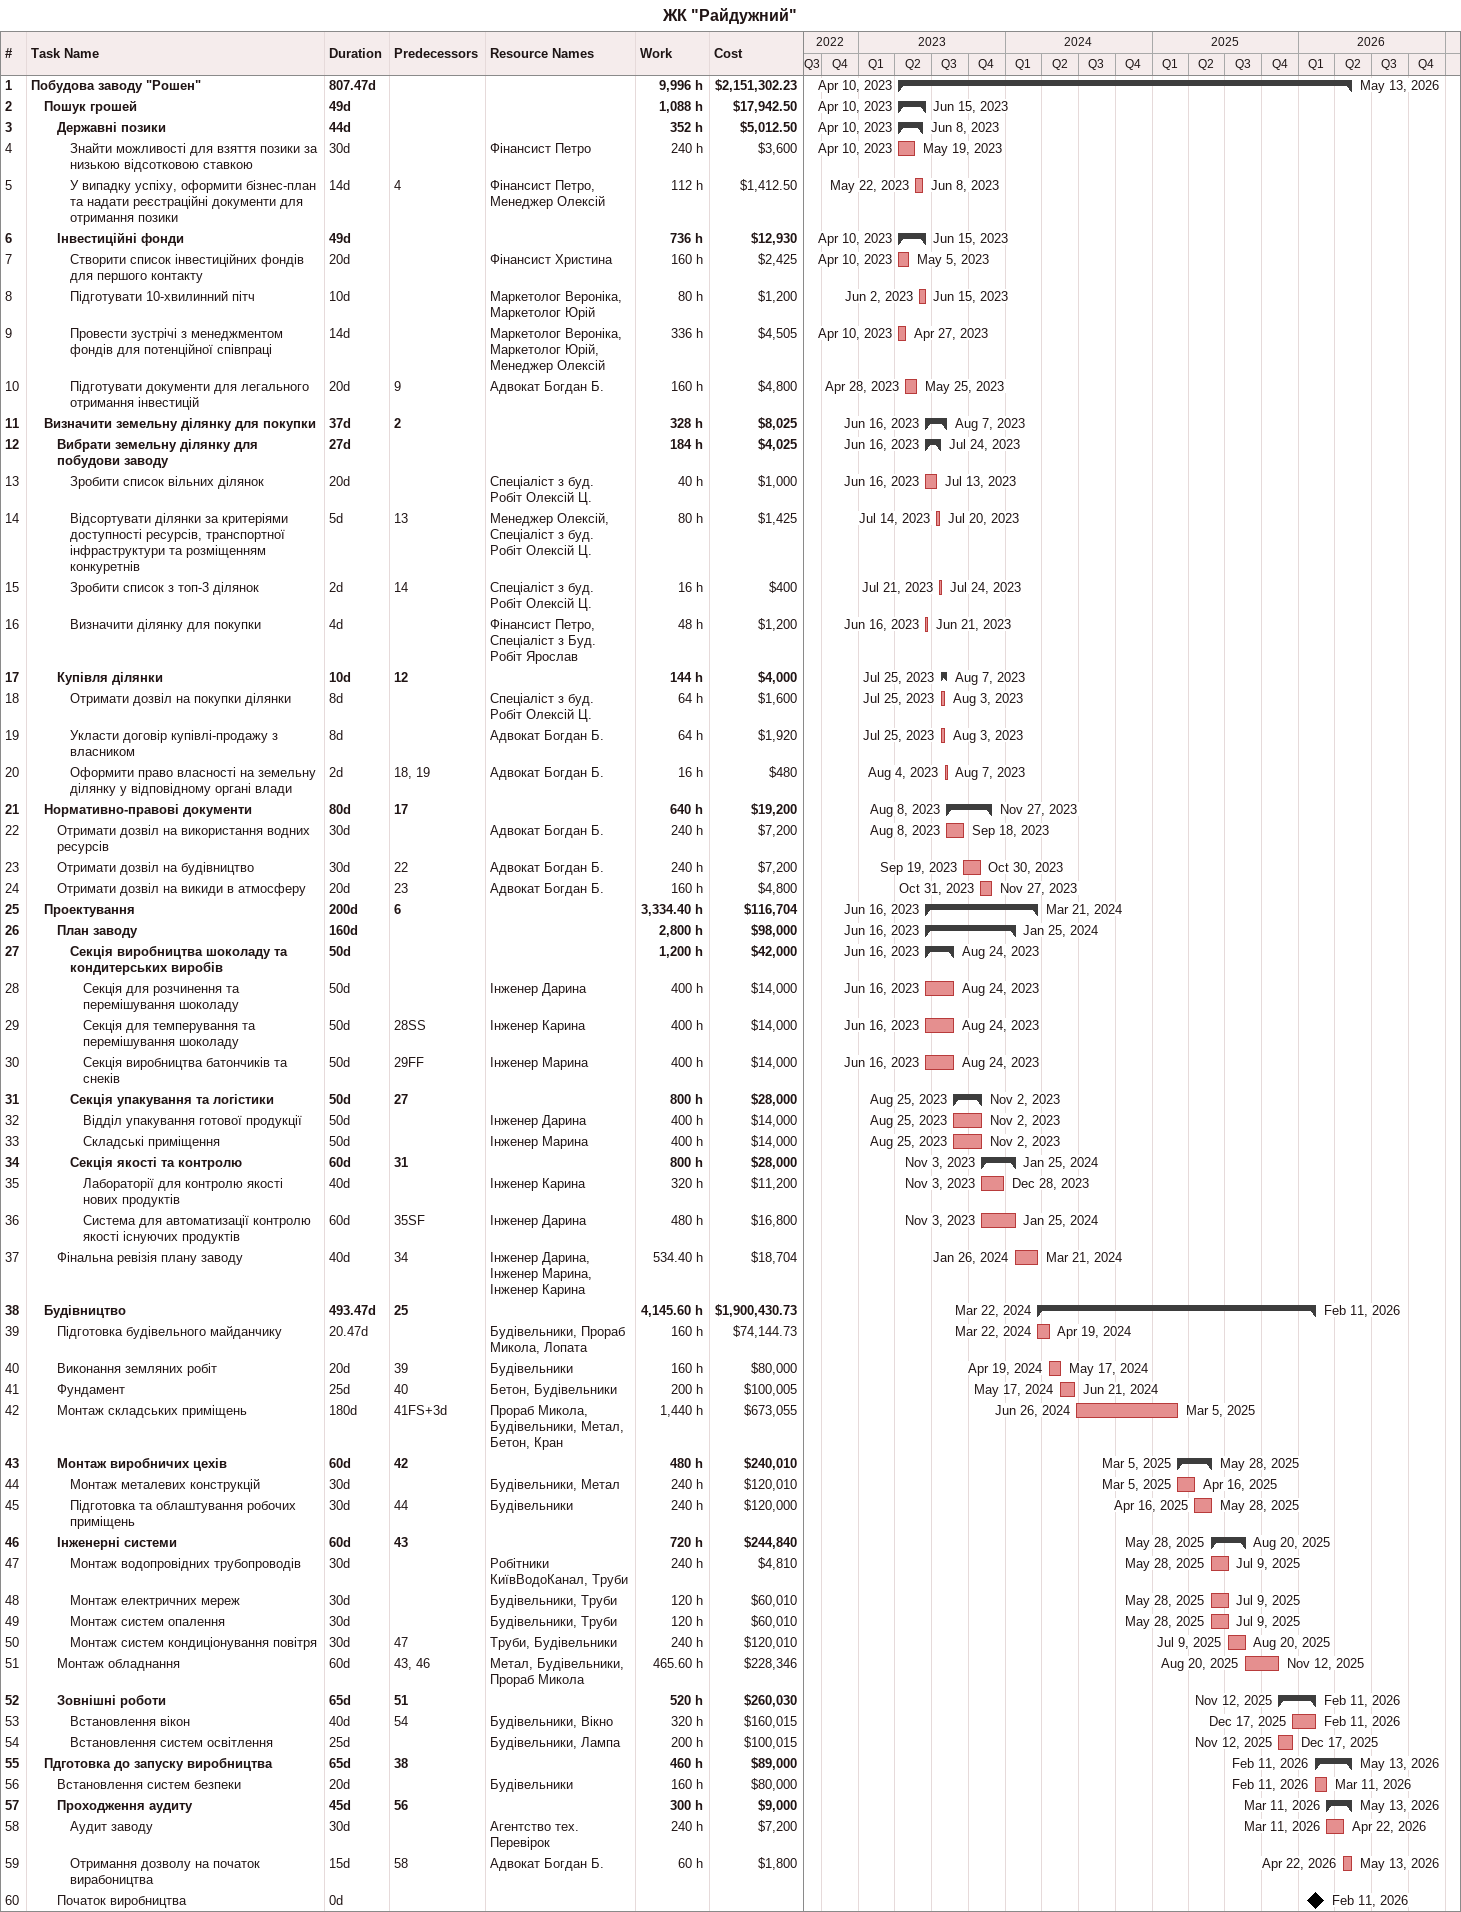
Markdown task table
ЖК "Райдужний"

| ID | Level | Task | Duration | Start | Finish | Predecessors | Resources | Work (h) | Cost ($) |
|---|---|---|---|---|---|---|---|---|---|
| 1 | 1 | **Побудова заводу "Рошен"** | 807.47d | 2023-04-10 | 2026-05-13 |  |  | 9996 | 2151302.23 |
| 2 | 2 | **Пошук грошей** | 49d | 2023-04-10 | 2023-06-15 |  |  | 1088 | 17942.50 |
| 3 | 3 | **Державні позики** | 44d | 2023-04-10 | 2023-06-08 |  |  | 352 | 5012.50 |
| 4 | 4 | Знайти можливості для взяття позики за низькою відсотковою ставкою | 30d | 2023-04-10 | 2023-05-19 |  | Фінансист Петро | 240 | 3600 |
| 5 | 4 | У випадку успіху, оформити бізнес-план та надати реєстраційні документи для отримання позики | 14d | 2023-05-22 | 2023-06-08 | 4 | Фінансист Петро, Менеджер Олексій | 112 | 1412.50 |
| 6 | 3 | **Інвестиційні фонди** | 49d | 2023-04-10 | 2023-06-15 |  |  | 736 | 12930 |
| 7 | 4 | Створити список інвестиційних фондів для першого контакту | 20d | 2023-04-10 | 2023-05-05 |  | Фінансист Христина | 160 | 2425 |
| 8 | 4 | Підготувати 10-хвилинний пітч | 10d | 2023-06-02 | 2023-06-15 |  | Маркетолог Вероніка, Маркетолог Юрій | 80 | 1200 |
| 9 | 4 | Провести зустрічі з менеджментом фондів для потенційної співпраці | 14d | 2023-04-10 | 2023-04-27 |  | Маркетолог Вероніка, Маркетолог Юрій, Менеджер Олексій | 336 | 4505 |
| 10 | 4 | Підготувати документи для легального отримання інвестицій | 20d | 2023-04-28 | 2023-05-25 | 9 | Адвокат Богдан Б. | 160 | 4800 |
| 11 | 2 | **Визначити земельну ділянку для покупки** | 37d | 2023-06-16 | 2023-08-07 | 2 |  | 328 | 8025 |
| 12 | 3 | **Вибрати земельну ділянку для побудови заводу** | 27d | 2023-06-16 | 2023-07-24 |  |  | 184 | 4025 |
| 13 | 4 | Зробити список вільних ділянок | 20d | 2023-06-16 | 2023-07-13 |  | Спеціаліст з буд. Робіт Олексій Ц. | 40 | 1000 |
| 14 | 4 | Відсортувати ділянки за критеріями доступності ресурсів, транспортної інфраструктури та розміщенням конкуретнів | 5d | 2023-07-14 | 2023-07-20 | 13 | Менеджер Олексій, Спеціаліст з буд. Робіт Олексій Ц. | 80 | 1425 |
| 15 | 4 | Зробити список з топ-3 ділянок | 2d | 2023-07-21 | 2023-07-24 | 14 | Спеціаліст з буд. Робіт Олексій Ц. | 16 | 400 |
| 16 | 4 | Визначити ділянку для покупки | 4d | 2023-06-16 | 2023-06-21 |  | Фінансист Петро, Спеціаліст з Буд. Робіт Ярослав | 48 | 1200 |
| 17 | 3 | **Купівля ділянки** | 10d | 2023-07-25 | 2023-08-07 | 12 |  | 144 | 4000 |
| 18 | 4 | Отримати дозвіл на покупки ділянки | 8d | 2023-07-25 | 2023-08-03 |  | Спеціаліст з буд. Робіт Олексій Ц. | 64 | 1600 |
| 19 | 4 | Укласти договір купівлі-продажу з власником | 8d | 2023-07-25 | 2023-08-03 |  | Адвокат Богдан Б. | 64 | 1920 |
| 20 | 4 | Оформити право власності на земельну ділянку у відповідному органі влади | 2d | 2023-08-04 | 2023-08-07 | 18, 19 | Адвокат Богдан Б. | 16 | 480 |
| 21 | 2 | **Нормативно-правові документи** | 80d | 2023-08-08 | 2023-11-27 | 17 |  | 640 | 19200 |
| 22 | 3 | Отримати дозвіл на використання водних ресурсів | 30d | 2023-08-08 | 2023-09-18 |  | Адвокат Богдан Б. | 240 | 7200 |
| 23 | 3 | Отримати дозвіл на будівництво | 30d | 2023-09-19 | 2023-10-30 | 22 | Адвокат Богдан Б. | 240 | 7200 |
| 24 | 3 | Отримати дозвіл на викиди в атмосферу | 20d | 2023-10-31 | 2023-11-27 | 23 | Адвокат Богдан Б. | 160 | 4800 |
| 25 | 2 | **Проектування** | 200d | 2023-06-16 | 2024-03-21 | 6 |  | 3334.40 | 116704 |
| 26 | 3 | **План заводу** | 160d | 2023-06-16 | 2024-01-25 |  |  | 2800 | 98000 |
| 27 | 4 | **Секція виробництва шоколаду та кондитерських виробів** | 50d | 2023-06-16 | 2023-08-24 |  |  | 1200 | 42000 |
| 28 | 5 | Секція для розчинення та перемішування шоколаду | 50d | 2023-06-16 | 2023-08-24 |  | Інженер Дарина | 400 | 14000 |
| 29 | 5 | Секція для темперування та перемішування шоколаду | 50d | 2023-06-16 | 2023-08-24 | 28SS | Інженер Карина | 400 | 14000 |
| 30 | 5 | Секція виробництва батончиків та снеків | 50d | 2023-06-16 | 2023-08-24 | 29FF | Інженер Марина | 400 | 14000 |
| 31 | 4 | **Секція упакування та логістики** | 50d | 2023-08-25 | 2023-11-02 | 27 |  | 800 | 28000 |
| 32 | 5 | Відділ упакування готової продукції | 50d | 2023-08-25 | 2023-11-02 |  | Інженер Дарина | 400 | 14000 |
| 33 | 5 | Складські приміщення | 50d | 2023-08-25 | 2023-11-02 |  | Інженер Марина | 400 | 14000 |
| 34 | 4 | **Секція якості та контролю** | 60d | 2023-11-03 | 2024-01-25 | 31 |  | 800 | 28000 |
| 35 | 5 | Лабораторії для контролю якості нових продуктів | 40d | 2023-11-03 | 2023-12-28 |  | Інженер Карина | 320 | 11200 |
| 36 | 5 | Система для автоматизації контролю якості існуючих продуктів | 60d | 2023-11-03 | 2024-01-25 | 35SF | Інженер Дарина | 480 | 16800 |
| 37 | 3 | Фінальна ревізія плану заводу | 40d | 2024-01-26 | 2024-03-21 | 34 | Інженер Дарина, Інженер Марина, Інженер Карина | 534.40 | 18704 |
| 38 | 2 | **Будівництво** | 493.47d | 2024-03-22 | 2026-02-11 | 25 |  | 4145.60 | 1900430.73 |
| 39 | 3 | Підготовка будівельного майданчику | 20.47d | 2024-03-22 | 2024-04-19 |  | Будівельники, Прораб Микола, Лопата | 160 | 74144.73 |
| 40 | 3 | Виконання земляних робіт | 20d | 2024-04-19 | 2024-05-17 | 39 | Будівельники | 160 | 80000 |
| 41 | 3 | Фундамент | 25d | 2024-05-17 | 2024-06-21 | 40 | Бетон, Будівельники | 200 | 100005 |
| 42 | 3 | Монтаж складських приміщень | 180d | 2024-06-26 | 2025-03-05 | 41FS+3d | Прораб Микола, Будівельники, Метал, Бетон, Кран | 1440 | 673055 |
| 43 | 3 | **Монтаж виробничих цехів** | 60d | 2025-03-05 | 2025-05-28 | 42 |  | 480 | 240010 |
| 44 | 4 | Монтаж металевих конструкцій | 30d | 2025-03-05 | 2025-04-16 |  | Будівельники, Метал | 240 | 120010 |
| 45 | 4 | Підготовка та облаштування робочих приміщень | 30d | 2025-04-16 | 2025-05-28 | 44 | Будівельники | 240 | 120000 |
| 46 | 3 | **Інженерні системи** | 60d | 2025-05-28 | 2025-08-20 | 43 |  | 720 | 244840 |
| 47 | 4 | Монтаж водопровідних трубопроводів | 30d | 2025-05-28 | 2025-07-09 |  | Робітники КиївВодоКанал, Труби | 240 | 4810 |
| 48 | 4 | Монтаж електричних мереж | 30d | 2025-05-28 | 2025-07-09 |  | Будівельники, Труби | 120 | 60010 |
| 49 | 4 | Монтаж систем опалення | 30d | 2025-05-28 | 2025-07-09 |  | Будівельники, Труби | 120 | 60010 |
| 50 | 4 | Монтаж систем кондиціонування повітря | 30d | 2025-07-09 | 2025-08-20 | 47 | Труби, Будівельники | 240 | 120010 |
| 51 | 3 | Монтаж обладнання | 60d | 2025-08-20 | 2025-11-12 | 43, 46 | Метал, Будівельники, Прораб Микола | 465.60 | 228346 |
| 52 | 3 | **Зовнішні роботи** | 65d | 2025-11-12 | 2026-02-11 | 51 |  | 520 | 260030 |
| 53 | 4 | Встановлення вікон | 40d | 2025-12-17 | 2026-02-11 | 54 | Будівельники, Вікно | 320 | 160015 |
| 54 | 4 | Встановлення систем освітлення | 25d | 2025-11-12 | 2025-12-17 |  | Будівельники, Лампа | 200 | 100015 |
| 55 | 2 | **Пдготовка до запуску виробництва** | 65d | 2026-02-11 | 2026-05-13 | 38 |  | 460 | 89000 |
| 56 | 3 | Встановлення систем безпеки | 20d | 2026-02-11 | 2026-03-11 |  | Будівельники | 160 | 80000 |
| 57 | 3 | **Проходження аудиту** | 45d | 2026-03-11 | 2026-05-13 | 56 |  | 300 | 9000 |
| 58 | 4 | Аудит заводу | 30d | 2026-03-11 | 2026-04-22 |  | Агентство тех. Перевірок | 240 | 7200 |
| 59 | 4 | Отримання дозволу на початок вирабоництва | 15d | 2026-04-22 | 2026-05-13 | 58 | Адвокат Богдан Б. | 60 | 1800 |
| 60 | 3 | Початок виробництва | 0d | 2026-02-11 | 2026-02-11 |  |  |  |  |
